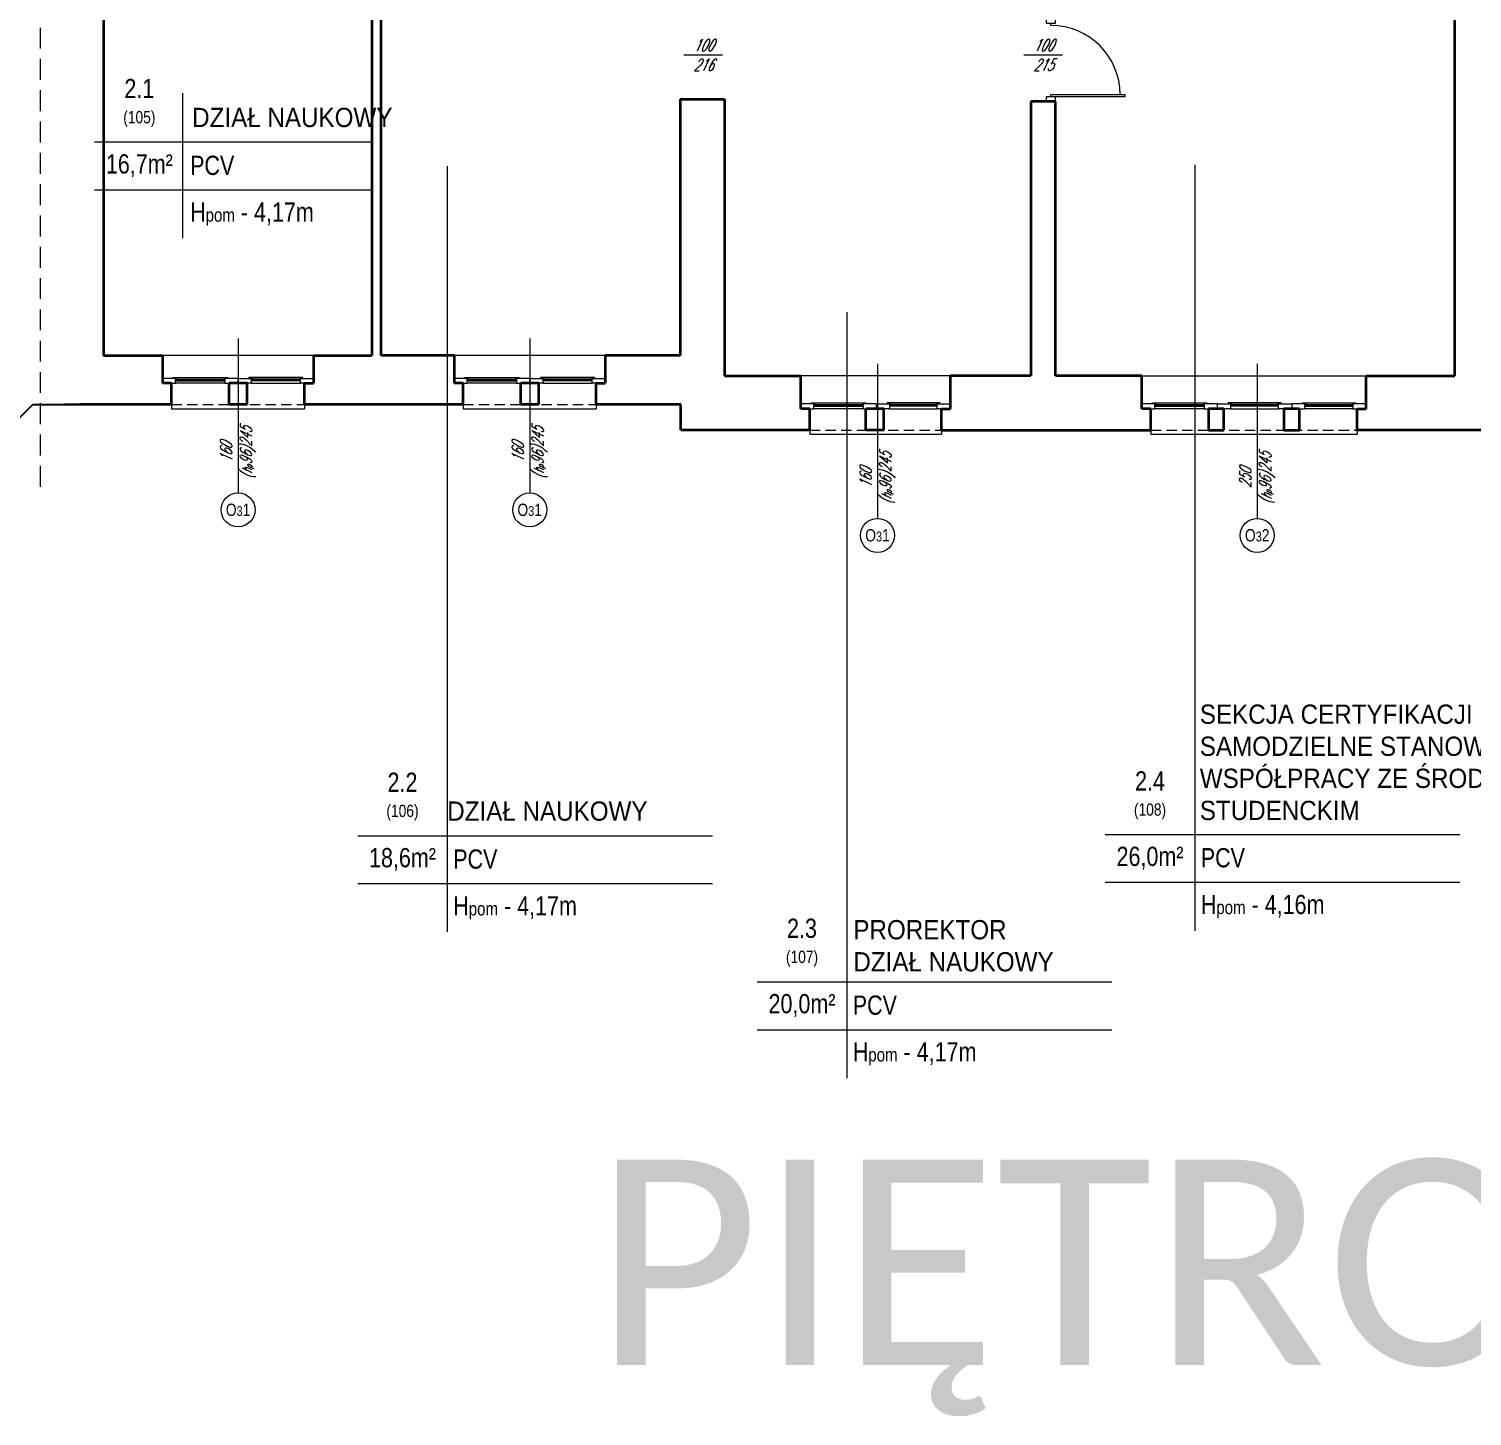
# Model space of a CAD drawing. Header units: millimetres. Extents: x -18485 to 40303, y -22087 to 35064.
# Drawn here: x 7601 to 9357, y 4015 to 5703 of the extents above; entities that cross this region are included whole.
import ezdxf

# ---------------------------------------------------------------- set-up
doc = ezdxf.new("R2010")
doc.units = ezdxf.units.MM
doc.linetypes.add('DASHED', pattern=[19.05, 12.7, -6.35])
doc.layers.get('0').update_dxf_attribs({"lineweight": 25})
for name, color, linetype, lineweight in [('01 parter - ściany', 2, 'Continuous', 25), ('03-01_okna', 5, 'Continuous', 15), ('03_drzwi', 1, 'Continuous', 0), ('04-1_widok', 251, 'Continuous', 5), ('05-03_opis', 10, 'Continuous', 5), ('11 piętro I - ściany', 2, 'Continuous', 35)]:
    doc.layers.add(name, color=color, linetype=linetype, lineweight=lineweight)
doc.styles.add('ariel', font='arial.ttf', dxfattribs={"width": 0.8})
doc.styles.add('ariel_wym', font='simplex.shx', dxfattribs={"width": 0.65, "oblique": 25})
doc.styles.get("Standard").update_dxf_attribs({"font": 'txt.shx'})

# ---------------------------------------------------------------- blocks, each defined once
blk = doc.blocks.new('*U1421')
blk.add_line((0, -0.375), (0, -0.4))
blk.add_lwpolyline([(0, 0.4), (0, 0.375), (-0.8, 0.375), (-0.8, 0.4), (-0.05, 0.4), (0.05, 0.4), (0.05, 0.45), (-0.05, 0.45), (-0.05, 0.4)])
at = {"ltscale": 0.8}
blk.add_lwpolyline([(-0.05, -0.4), (-0.05, -0.45), (0.05, -0.45), (0.05, -0.4)], close=True, dxfattribs=at)
blk.add_arc((0, 0.375), 0.75, 180, 270)

msp = doc.modelspace()

# ---------------------------------------------------------------- linework, layer by layer
at = {"layer": '01 parter - ściany'}
for p, q in [((7545.4, 5186), (7605.4, 5246)), ((7605.4, 5246), (7671, 5246)), ((7753.8, 5246), (7643.7, 5246))]:
    msp.add_line(p, q, dxfattribs=at)
at = {"layer": '03-01_okna', "linetype": 'Continuous', "lineweight": 0}
for p, q in [((7779.4, 5275), (7839.4, 5275)), ((7839.4, 5272), (7779.4, 5272)), ((7780.4, 5279), (7780.4, 5275)), ((7780.4, 5277), (7838.4, 5277)), ((7780.4, 5276.5), (7838.4, 5276.5)), ((7838.4, 5279), (7838.4, 5275)), ((7931.4, 5275), (7871.4, 5275)), ((7871.4, 5272), (7931.4, 5272)), ((7872.4, 5279), (7872.4, 5275)), ((7930.4, 5277), (7872.4, 5277)), ((7930.4, 5276.5), (7872.4, 5276.5)), ((7930.4, 5279), (7930.4, 5275)), ((8134.4, 5275), (8194.4, 5275)), ((8194.4, 5272), (8134.4, 5272)), ((8135.4, 5279), (8135.4, 5275)), ((8135.4, 5277), (8193.4, 5277)), ((8135.4, 5276.5), (8193.4, 5276.5)), ((8193.4, 5279), (8193.4, 5275)), ((8286.4, 5275), (8226.4, 5275)), ((8226.4, 5272), (8286.4, 5272)), ((8227.4, 5279), (8227.4, 5275)), ((8285.4, 5277), (8227.4, 5277)), ((8285.4, 5276.5), (8227.4, 5276.5)), ((8285.4, 5279), (8285.4, 5275)), ((7774.4, 5246), (7774.4, 5241)), ((7774.4, 5241), (7936.4, 5241)), ((7936.4, 5246), (7936.4, 5241)), ((8129.4, 5246), (8129.4, 5241)), ((8129.4, 5241), (8291.4, 5241)), ((8291.4, 5246), (8291.4, 5241)), ((8556.4, 5244), (8616.4, 5244)), ((8616.4, 5241), (8556.4, 5241)), ((8557.4, 5248), (8557.4, 5244)), ((8557.4, 5246), (8615.4, 5246)), ((8557.4, 5245.5), (8615.4, 5245.5)), ((8615.4, 5248), (8615.4, 5244)), ((8706.4, 5244), (8648.4, 5244)), ((8648.4, 5241), (8706.4, 5241)), ((8649.4, 5248), (8649.4, 5244)), ((8705.4, 5246), (8649.4, 5246)), ((8705.4, 5245.5), (8649.4, 5245.5)), ((8705.4, 5248), (8705.4, 5244)), ((8971.4, 5244), (9031.4, 5244)), ((9031.4, 5241), (8971.4, 5241)), ((8972.4, 5248), (8972.4, 5244)), ((8972.4, 5246), (9030.4, 5246)), ((8972.4, 5245.5), (9030.4, 5245.5)), ((9030.4, 5248), (9030.4, 5244)), ((9121.9, 5244), (9063.4, 5244)), ((9063.4, 5241), (9121.9, 5241)), ((9064.4, 5248), (9064.4, 5244)), ((9120.9, 5246), (9064.4, 5246)), ((9120.9, 5245.5), (9064.4, 5245.5)), ((9120.9, 5248), (9120.9, 5244)), ((9153.9, 5244), (9212.4, 5244)), ((9212.4, 5241), (9153.9, 5241)), ((9154.9, 5248), (9154.9, 5244)), ((9154.9, 5246), (9211.4, 5246)), ((9154.9, 5245.5), (9211.4, 5245.5)), ((9211.4, 5248), (9211.4, 5244)), ((8551.4, 5215), (8551.4, 5210)), ((8551.4, 5210), (8711.4, 5210)), ((8711.4, 5215), (8711.4, 5210)), ((8966.4, 5215), (8966.4, 5210)), ((8966.4, 5210), (9217.4, 5210)), ((9217.4, 5215), (9217.4, 5210))]:
    msp.add_line(p, q, dxfattribs=at)
at = {"layer": '03-01_okna', "linetype": 'DASHED'}
for p, q in [((7774.4, 5246), (7936.4, 5246)), ((8129.4, 5246), (8291.4, 5246)), ((8551.4, 5215), (8711.4, 5215)), ((8966.4, 5215), (9217.4, 5215))]:
    msp.add_line(p, q, dxfattribs=at)
at = {"layer": '03-01_okna', "linetype": 'Continuous', "lineweight": 0}
for points in [[(7779.4, 5278), (7763.4, 5278), (7763.4, 5272), (7779.4, 5272)], [(7855.4, 5278), (7839.4, 5278), (7839.4, 5272), (7855.4, 5272)], [(7855.4, 5278), (7871.4, 5278), (7871.4, 5272), (7855.4, 5272)], [(7931.4, 5278), (7947.4, 5278), (7947.4, 5272), (7931.4, 5272)], [(8134.4, 5278), (8118.4, 5278), (8118.4, 5272), (8134.4, 5272)], [(8210.4, 5278), (8194.4, 5278), (8194.4, 5272), (8210.4, 5272)], [(8210.4, 5278), (8226.4, 5278), (8226.4, 5272), (8210.4, 5272)], [(8286.4, 5278), (8302.4, 5278), (8302.4, 5272), (8286.4, 5272)], [(8556.4, 5247), (8540.4, 5247), (8540.4, 5241), (8556.4, 5241)], [(8632.4, 5247), (8616.4, 5247), (8616.4, 5241), (8632.4, 5241)], [(8632.4, 5247), (8648.4, 5247), (8648.4, 5241), (8632.4, 5241)], [(8706.4, 5247), (8722.4, 5247), (8722.4, 5241), (8706.4, 5241)], [(8971.4, 5247), (8955.4, 5247), (8955.4, 5241), (8971.4, 5241)], [(9047.4, 5247), (9031.4, 5247), (9031.4, 5241), (9047.4, 5241)], [(9047.4, 5247), (9063.4, 5247), (9063.4, 5241), (9047.4, 5241)], [(9121.9, 5247), (9137.9, 5247), (9137.9, 5241), (9121.9, 5241)], [(9153.9, 5247), (9137.9, 5247), (9137.9, 5241), (9153.9, 5241)], [(9228.4, 5247), (9212.4, 5247), (9212.4, 5241), (9228.4, 5241)]]:
    msp.add_lwpolyline(points, close=True, dxfattribs=at)
for points in [[(7776.4, 5278), (7776.4, 5279), (7842.4, 5279), (7842.4, 5278)], [(7934.4, 5278), (7934.4, 5279), (7868.4, 5279), (7868.4, 5278)], [(8131.4, 5278), (8131.4, 5279), (8197.4, 5279), (8197.4, 5278)], [(8289.4, 5278), (8289.4, 5279), (8223.4, 5279), (8223.4, 5278)], [(8553.4, 5247), (8553.4, 5248), (8619.4, 5248), (8619.4, 5247)], [(8709.4, 5247), (8709.4, 5248), (8645.4, 5248), (8645.4, 5247)], [(8968.4, 5247), (8968.4, 5248), (9034.4, 5248), (9034.4, 5247)], [(9124.9, 5247), (9124.9, 5248), (9060.4, 5248), (9060.4, 5247)], [(9150.9, 5247), (9150.9, 5248), (9215.4, 5248), (9215.4, 5247)]]:
    msp.add_lwpolyline(points, dxfattribs=at)
at = {"layer": '04-1_widok'}
for p, q in [((7947.4, 5306), (7763.4, 5306)), ((8302.4, 5306), (8118.4, 5306)), ((8722.4, 5281), (8540.4, 5281)), ((8955.4, 5281), (9228.4, 5281))]:
    msp.add_line(p, q, dxfattribs=at)
at = {"layer": '05-03_opis', "linetype": 'DASHED', "ltscale": 2}
msp.add_line((7615.1, 5146), (7615.1, 6223.6), dxfattribs=at)
at = {"layer": '05-03_opis', "lineweight": 0}
for p, q in [((8445.1, 5671.5), (8397.9, 5671.5)), ((8858.9, 5671.5), (8811.7, 5671.5)), ((7855.4, 5326.6), (7855.4, 5138.6)), ((8210.4, 5326.6), (8210.4, 5138.6)), ((8633.7, 5295.6), (8633.7, 5107.6)), ((9095.9, 5295.6), (9095.9, 5107.6))]:
    msp.add_line(p, q, dxfattribs=at)
at = {"layer": '05-03_opis'}
for p, q in [((7787.7, 5625.2), (7787.7, 5448.5)), ((7680.8, 5565.7), (8018.4, 5565.7)), ((8110, 5536.2), (8110, 4604.1)), ((9019.9, 5537.8), (9019.9, 4605.7)), ((7680.8, 5507.4), (8018.4, 5507.4)), ((8596.3, 5358.4), (8596.3, 4426.3)), ((8001, 4721.3), (8432.7, 4721.3)), ((8911, 4722.9), (9342.7, 4722.9)), ((8001, 4663), (8432.7, 4663)), ((8911, 4664.6), (9342.7, 4664.6)), ((8487.4, 4543.6), (8919.1, 4543.6)), ((8487.4, 4485.2), (8919.1, 4485.2))]:
    msp.add_line(p, q, dxfattribs=at)
at = {"layer": '05-03_opis', "lineweight": 0}
for centre in [(7855.4, 5117.9), (8210.4, 5117.9), (8633.7, 5086.9), (9095.9, 5086.9)]:
    msp.add_circle(centre, 20.7, dxfattribs=at)
at = {"layer": '11 piętro I - ściany'}
for p, q in [((7691.4, 5816), (7691.4, 5306)), ((8018.4, 5816), (8018.4, 5306)), ((8029.4, 5306), (8029.4, 5816)), ((9336.4, 5281), (9336.4, 5816)), ((8393.4, 5618), (8447.4, 5618)), ((8393.4, 5618), (8393.4, 5306)), ((8447.4, 5618), (8447.4, 5281)), ((8850.4, 5615), (8820.4, 5615)), ((8820.4, 5615), (8820.4, 5281)), ((8850.4, 5281), (8850.4, 5615)), ((9336.4, 5281), (9336.4, 5579)), ((7691.4, 5306), (7763.4, 5306)), ((7763.4, 5306), (7763.4, 5272)), ((7947.4, 5306), (7947.4, 5272)), ((7947.4, 5306), (8018.4, 5306)), ((8118.4, 5306), (8029.4, 5306)), ((8118.4, 5306), (8118.4, 5272)), ((8393.4, 5306), (8302.4, 5306)), ((8302.4, 5306), (8302.4, 5272)), ((7774.4, 5272), (7763.4, 5272)), ((7774.4, 5246), (7774.4, 5272)), ((7844.4, 5246), (7844.4, 5272)), ((7866.4, 5272), (7844.4, 5272)), ((7866.4, 5246), (7866.4, 5272)), ((7936.4, 5246), (7936.4, 5272)), ((7936.4, 5272), (7947.4, 5272)), ((8129.4, 5272), (8118.4, 5272)), ((8129.4, 5246), (8129.4, 5272)), ((8199.4, 5246), (8199.4, 5272)), ((8221.4, 5272), (8199.4, 5272)), ((8221.4, 5246), (8221.4, 5272)), ((8291.4, 5246), (8291.4, 5272)), ((8291.4, 5272), (8302.4, 5272)), ((8447.4, 5281), (8540.4, 5281)), ((8540.4, 5241), (8540.4, 5281)), ((8820.4, 5281), (8722.4, 5281)), ((8722.4, 5241), (8722.4, 5281)), ((8955.4, 5281), (8850.4, 5281)), ((8955.4, 5241), (8955.4, 5281)), ((9228.4, 5281), (9336.4, 5281)), ((9228.4, 5241), (9228.4, 5281)), ((7774.4, 5246), (7662.9, 5246)), ((7866.4, 5246), (7844.4, 5246)), ((8129.4, 5246), (7936.4, 5246)), ((8221.4, 5246), (8199.4, 5246)), ((8394.4, 5246), (8291.4, 5246)), ((8394.4, 5215), (8394.4, 5246)), ((8551.4, 5241), (8540.4, 5241)), ((8551.4, 5215), (8551.4, 5241)), ((8619.4, 5215), (8619.4, 5241)), ((8641.4, 5241), (8619.4, 5241)), ((8641.4, 5215), (8641.4, 5241)), ((8711.4, 5215), (8711.4, 5241)), ((8711.4, 5241), (8722.4, 5241)), ((8966.4, 5241), (8955.4, 5241)), ((8966.4, 5215), (8966.4, 5241)), ((9036.4, 5241), (9036.4, 5215)), ((9055.4, 5241), (9036.4, 5241)), ((9055.4, 5215), (9055.4, 5241)), ((9128.4, 5241), (9128.4, 5215)), ((9147.4, 5241), (9128.4, 5241)), ((9147.4, 5215), (9147.4, 5241)), ((9217.4, 5215), (9217.4, 5241)), ((9217.4, 5241), (9228.4, 5241)), ((8551.4, 5215), (8394.4, 5215)), ((8641.4, 5215), (8619.4, 5215)), ((8711.4, 5215), (8966.4, 5215)), ((9036.4, 5215), (9055.4, 5215)), ((9128.4, 5215), (9147.4, 5215)), ((9473.4, 5215), (9217.4, 5215))]:
    msp.add_line(p, q, dxfattribs=at)

# ---------------------------------------------------------------- block references
at = {"layer": '03_drzwi', "xscale": 112.2222222221917, "yscale": 112.2222222221917, "zscale": 112.2222222221917, "rotation": 180}
msp.add_blockref('*U1421', (8844.8, 5665.5), dxfattribs=at)

# ---------------------------------------------------------------- texts
at = {"insert": (8288.8, 4327), "char_height": 2.5, "width": 3076.14, "attachment_point": 1}
msp.add_mtext('{\\fCalibri|b0|i0|c0|p34;\\H100x;PIĘTRO 1}', dxfattribs=at)
at = {"layer": '05-03_opis', "lineweight": 0, "attachment_point": 5}
for s, insert, char_height, width, style in [('100\\P216', (8421.7, 5671.5), 14.4, 68.936, 'ariel_wym'), ('100\\P215', (8835.5, 5671.5), 14.4, 68.936, 'ariel_wym'), ('O{\\H0.8x;3}1', (7855.4, 5117.9), 15, 75.194, 'ariel'), ('O{\\H0.8x;3}1', (8210.4, 5117.9), 15, 75.194, 'ariel'), ('O{\\H0.8x;3}1', (8633.7, 5086.9), 15, 75.194, 'ariel'), ('O{\\H0.8x;3}2', (9095.9, 5086.9), 15, 75.194, 'ariel')]:
    msp.add_mtext(s, dxfattribs=dict(at, insert=insert, char_height=char_height, width=width, style=style))
at = {"layer": '05-03_opis', "char_height": 23.423, "style": 'ariel'}
for s, insert, width, attachment_point in [('{\\fArial|b0|i0|c238|p34;2.1\\P\\H0.6404x;(105)}', (7735.2, 5613.2), 108.913, 5), ('\\W0.9;{\\fArial|b0|i0|c238|p34;DZIAŁ NAUKOWY}', (7799.5, 5595.4), 356.637, 4), ('{\\fArial|b0|i0|c238|p34;16,7m²}', (7735.2, 5536.8), 108.913, 5), ('{\\fArial|b0|i0|c238|p34; PCV}', (7789.7, 5537.1), 322.789, 4), ('{\\fArial|b0|i0|c238|p34; H\\H0.7x;pom\\H1.429x; - 4,17m}', (7789.7, 5477.9), 322.789, 4), ('\\W0.9;{\\fArial|b0|i0|c238|p34;SEKCJA CERTYFIKACJI I OCENY \\PSAMODZIELNE STANOWISKO DS.\\PWSPÓŁPRACY ZE ŚRODOWISKIEM\\PSTUDENCKIM}', (9026, 4810.5), 501.814, 4), ('{\\fArial|b0|i0|c238|p34;2.2\\P\\H0.6404x;(106)}', (8055.5, 4768.8), 108.913, 5), ('{\\fArial|b0|i0|c238|p34;2.4\\P\\H0.6404x;(108)}', (8965.4, 4770.4), 108.913, 5), ('\\W0.9;{\\fArial|b0|i0|c238|p34;DZIAŁ NAUKOWY}', (8110, 4751.1), 356.637, 4), ('{\\fArial|b0|i0|c238|p34;26,0m²}', (8965.4, 4694), 108.913, 5), ('{\\fArial|b0|i0|c238|p34;18,6m²}', (8055.5, 4692.4), 108.913, 5), ('{\\fArial|b0|i0|c238|p34; PCV}', (8110, 4692.7), 322.789, 4), ('{\\fArial|b0|i0|c238|p34; PCV}', (9019.9, 4694.3), 322.789, 4), ('{\\fArial|b0|i0|c238|p34; H\\H0.7x;pom\\H1.429x; - 4,17m}', (8110, 4633.5), 322.789, 4), ('{\\fArial|b0|i0|c238|p34; H\\H0.7x;pom\\H1.429x; - 4,16m}', (9019.9, 4635.1), 322.789, 4), ('{\\fArial|b0|i0|c238|p34;2.3\\P\\H0.6404x;(107)}', (8541.8, 4591.1), 108.913, 5), ('\\W0.9;{\\fArial|b0|i0|c238|p34;PROREKTOR \\PDZIAŁ NAUKOWY}', (8604.3, 4587.2), 356.637, 4), ('{\\fArial|b0|i0|c238|p34;20,0m²}', (8541.8, 4514.7), 108.913, 5), ('{\\fArial|b0|i0|c238|p34; PCV}', (8596.3, 4514.9), 322.789, 4), ('{\\fArial|b0|i0|c238|p34; H\\H0.7x;pom\\H1.429x; - 4,17m}', (8596.3, 4455.8), 322.789, 4)]:
    msp.add_mtext(s, dxfattribs=dict(at, insert=insert, width=width, attachment_point=attachment_point))
at = {"layer": '05-03_opis', "lineweight": 0, "char_height": 14.4, "width": 62.661, "attachment_point": 5, "rotation": 90, "style": 'ariel_wym'}
for s, insert in [('160\\P({\\H0.8333x;h\\H0.6x;p}96)245', (7855.4, 5187.5)), ('160\\P({\\H0.8333x;h\\H0.6x;p}96)245', (8210.4, 5187.5)), ('160\\P({\\H0.8333x;h\\H0.6x;p}96)245', (8633.7, 5156.5)), ('250\\P({\\H0.8333x;h\\H0.6x;p}96)245', (9095.9, 5156.5))]:
    msp.add_mtext(s, dxfattribs=dict(at, insert=insert))

doc.saveas('drawing.dxf')
